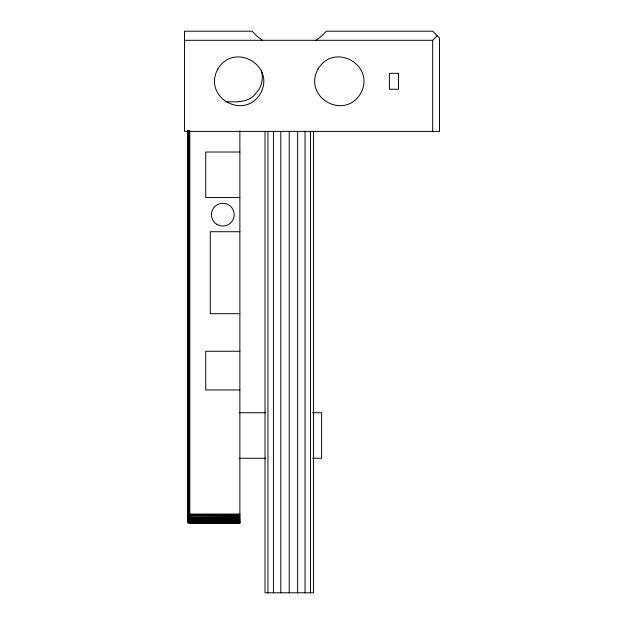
<?xml version="1.0" encoding="UTF-8"?>
<svg xmlns="http://www.w3.org/2000/svg" width="624" height="624" viewBox="0 0 624 624"><rect width="100%" height="100%" fill="white"/><g stroke="black" fill="none" stroke-linecap="round" stroke-linejoin="round"><path stroke-width="0.94" d="M239.881 521.087L189.79 521.087C186.163 520.861 187.988 516.376 187.52 514.051L239.881 514.051M184.493 40.31L432.674 40.31L437.229 35.755M316.001 40.31L321.641 36.013L326.383 31.2L432.674 31.2L439.507 38.033L439.507 131.383L184.493 131.383L184.493 31.2L252.08 31.2L256.823 36.013L262.462 40.31M225.319 101.798L237.705 101.798L244.756 100.768A24.593 24.593 0 0 0 253.516 96.049L258.999 89.505A24.593 24.593 0 0 0 261.417 70.699M239.881 152.03L205.733 152.03L205.733 197.566L239.881 197.566M239.881 231.722L210.288 231.722L210.288 313.685L239.881 313.685M239.881 351.257L205.733 351.257L205.733 389.961L239.881 389.961M239.156 412.729L265.754 412.729M312.601 412.729L321.602 412.729L321.602 458.266L312.601 458.266M239.156 458.266L265.754 458.266M239.881 514.94L187.551 514.761M239.881 515.83L187.551 515.463M239.881 516.695L189.79 516.695L187.551 516.149M239.881 517.538L189.79 517.538L187.551 516.812M239.881 518.341L189.79 518.341L187.551 517.46M239.881 519.113L189.79 519.113L187.551 518.06M239.881 519.831L189.79 519.831L187.551 518.638M239.881 520.486L189.79 520.486L188.331 520.112L187.52 518.879M239.881 521.625L189.79 521.625L188.331 521.18L187.52 519.831L188.05 521.368L189.79 522.085L239.881 522.085M239.881 522.467L189.79 522.467L188.331 521.968L187.52 520.494L188.05 521.984L189.79 522.764L239.881 522.764M239.881 522.982L189.79 522.982L188.331 522.46L187.551 521.134L187.52 130.884M189.79 523.115L188.331 522.584L187.52 520.884L188.331 522.623L189.79 523.154L239.881 523.154L239.881 130.876M187.551 520.424L187.551 520.728M187.551 519.636L187.551 520.057M187.551 520.962L187.551 521.134M187.52 520.837L187.551 521.243M432.674 40.31L432.674 131.383M313.451 131.383L313.451 592.8L265.013 592.8L265.013 131.383M310.526 131.383L310.526 592.8M305.035 131.383L305.035 592.8M297.64 131.383L297.64 592.8M289.232 131.383L289.232 592.8M280.823 131.383L280.823 592.8M273.429 131.383L273.429 592.8M267.938 131.383L267.938 592.8M189.79 130.884L189.79 523.154M189.4 130.884L189.4 523.123M189.017 130.884L189.017 523.021M188.651 130.884L188.651 522.85M188.331 130.884L188.331 522.623M188.05 130.884L188.05 522.343M187.824 130.884L187.824 522.015M187.652 130.884L187.652 521.656M217.846 68.999C202.418 97.063 243.844 120.978 260.434 93.584C275.863 65.52 234.437 41.605 217.846 68.999M318.029 68.999C302.601 97.063 344.027 120.978 360.617 93.584C376.046 65.52 334.62 41.605 318.029 68.999M398.518 73.32L389.415 73.32L389.415 89.263L398.518 89.263L398.518 73.32M217.113 224.507A11.388 11.388 0 0 0 234.195 214.648A11.388 11.388 0 0 0 217.113 204.789A11.388 11.388 0 0 0 217.113 224.507"/></g></svg>
